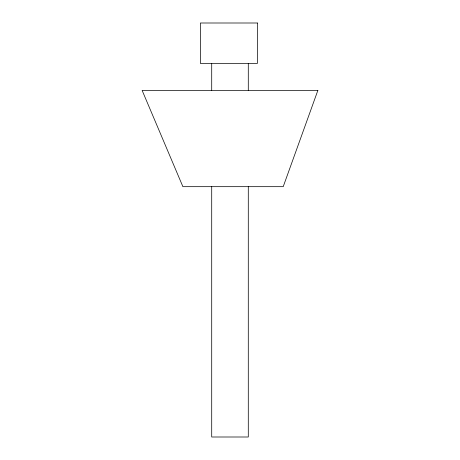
<?xml version="1.0" encoding="UTF-8"?>
<svg xmlns="http://www.w3.org/2000/svg" width="460" height="460" viewBox="0 0 460 460"><rect width="100%" height="100%" fill="white"/><g stroke="black" fill="none" stroke-linecap="round" stroke-linejoin="round"><path stroke-width="0.69" d="M248.291 63.44L248.291 90.396M248.291 186.674L248.291 437L211.709 437L211.709 186.674M211.709 63.44L211.709 90.396M317.872 90.396L283.21 186.674L182.896 186.674L142.129 90.396L317.872 90.396M257.381 23L200.393 23L200.393 63.44L257.381 63.44L257.381 23"/></g></svg>
